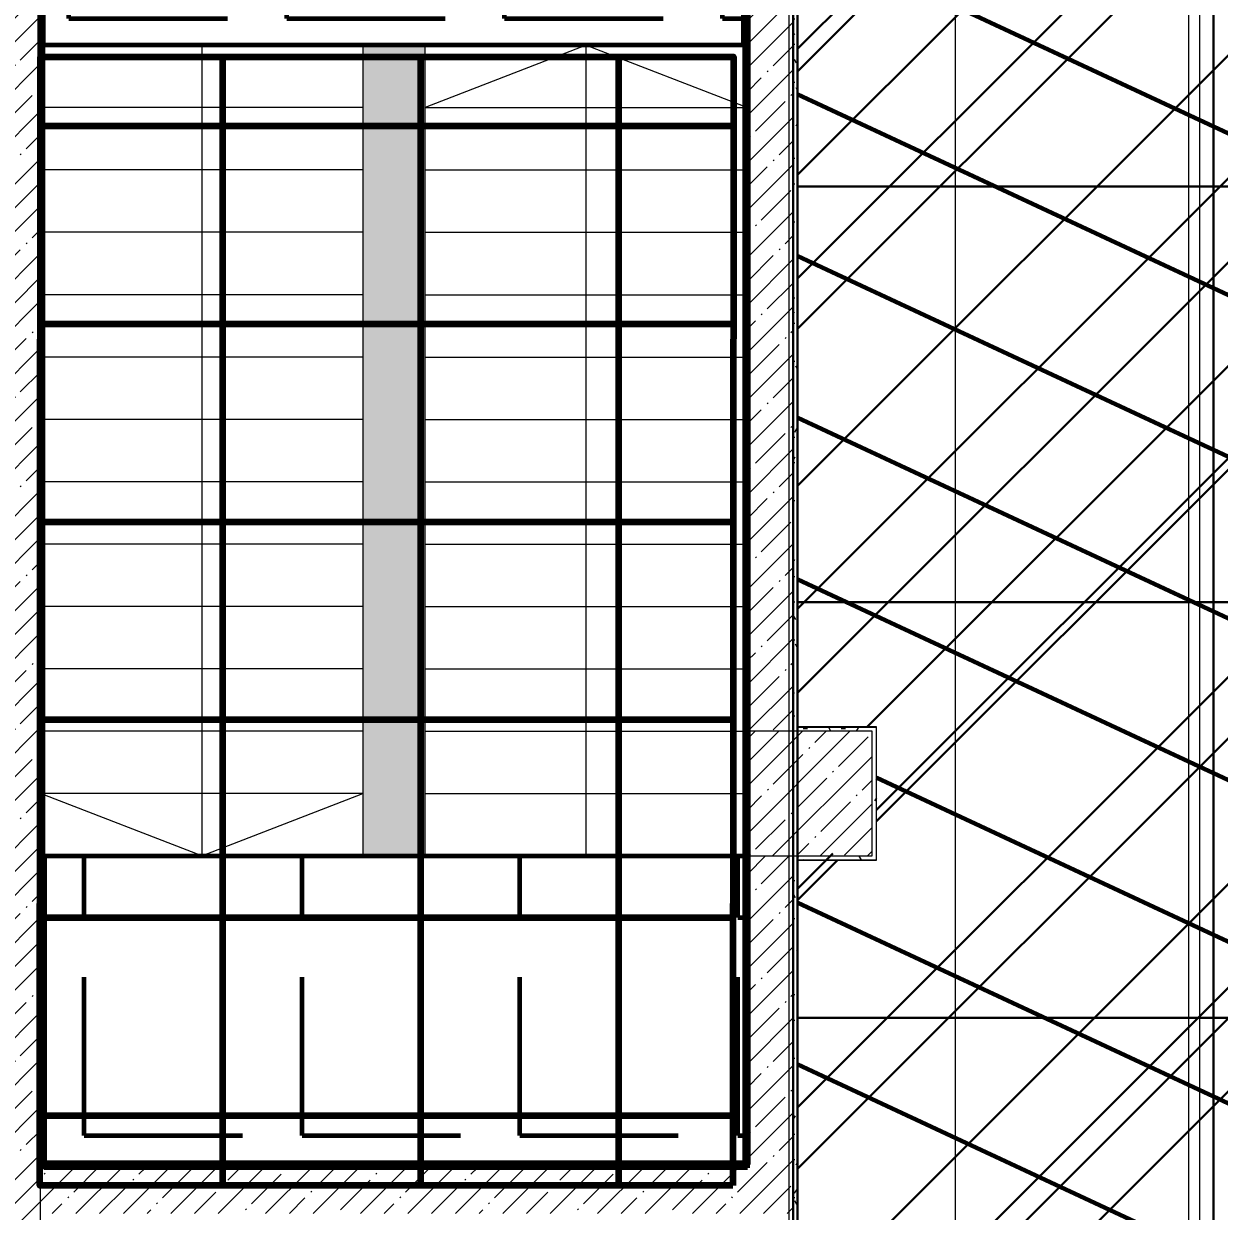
# Model space of a CAD drawing. Header units: millimetres. Extents: x -164500 to 426394, y -51911 to 102118.
# Drawn here: x 187452 to 193201, y 14990 to 20702 of the extents above; entities that cross this region are included whole.
import ezdxf

# ---------------------------------------------------------------- set-up
doc = ezdxf.new("R2010")
doc.units = ezdxf.units.MM
doc.linetypes.add('Осевая', pattern=[6350, 1270, -952.5, 3175, -952.5])
for name, color, linetype, lineweight in [('0) шлифовка', 5, 'Continuous', 60), ('336 лестницы', 150, 'Continuous', 120), ('374 ПК-4', 211, 'Continuous', 120), ('469 плитка КР10 лестницы', 130, 'Continuous', 60), ('474 плитка КР-1.1 лестницы', 150, 'Continuous', 60), ('5.1) Л-4  Линолеум спортзал', 140, 'Continuous', 30), ('5.3) Линолем обрезка', 100, 'Continuous', 30), ('7.6) НЗ Линолеум Спорт', 192, 'Continuous', 30), ('A-FLOR', 7, 'Continuous', 9), ('A-WALL', 7, 'Continuous', 5), ('I-WALL', 7, 'Continuous', 5), ('S-COLS', 7, 'Continuous', 9), ('S-COLS-1', 7, 'Continuous', 5), ('S-STRS', 7, 'Continuous', 9), ('S-STRS-ANNO', 7, 'Continuous', 5), ('Оси', 7, 'Continuous', 9), ('Оси-2', 7, 'Осевая', 9)]:
    doc.layers.add(name, color=color, linetype=linetype, lineweight=lineweight)
doc.layers.add('2) защита вин плитк', color=6, linetype='Continuous')
doc.layers.add('3.2.1) Нал-ой пол 4 вып', color=3, linetype='Continuous')
doc.layers.add('A-AREA-PATT-2', color=7, linetype='Continuous', lineweight=5, true_color=0xcde0ef, transparency=1)
doc.layers.add('A-WALL-1', color=9, linetype='Continuous', lineweight=5, true_color=0x808080)
doc.layers.add('A-WALL-FNSH-1', color=9, linetype='Continuous', lineweight=5, true_color=0x808080)
doc.styles.get("Standard").update_dxf_attribs({"font": 'ГОСТ тип А.ttf'})
doc.dimstyles.new('ISO-25', dxfattribs={"dimtxt": 2.5, "dimasz": 2.5, "dimexe": 1.25, "dimexo": 0.625, "dimtad": 1, "dimtxsty": 'Standard', "dimcen": 2.5, "dimadec": 0, "dimazin": 0, "dimtfac": 1, "dimtmove": 0, "dimatfit": 3, "dimfxl": 1, "dimarcsym": 0})
pattern_1 = [(45, (148772.12, -0.94), (-114.04925, 114.04925), []), (45, (148886.17, -0.94), (-114.04925, 114.04925), [201.612, -40.322, 6.706, -33.617])]
pattern_2 = [(0, (148772.123, -0.94), (243.84, 60.96), [20.117, -162.763, 20.117, -162.763, -975.36]), (0, (148772.123, -0.94), (243.84, 60.96), [-365.76, 20.117, -345.643, 20.117, -162.763, -426.72]), (0, (148772.123, -0.94), (243.84, 60.96), [-914.4, 20.117, -101.803, 20.117, -284.683]), (120, (148863.563, 29.54), (-174.71291, 180.691634), [20.117, -162.763, 20.117, -162.763, -975.36]), (120, (148863.563, 29.54), (-174.71291, 180.691634), [-365.76, 20.117, -345.643, 20.117, -162.763, -426.72]), (120, (148863.563, 29.54), (-174.71291, 180.691634), [-914.4, 20.117, -101.803, 20.117, -284.683]), (240, (148894.043, 151.46), (-69.12709, -241.651634), [20.117, -162.763, 20.117, -162.763, -975.36]), (240, (148894.043, 151.46), (-69.12709, -241.651634), [-365.76, 20.117, -345.643, 20.117, -162.763, -426.72]), (240, (148894.043, 151.46), (-69.12709, -241.651634), [-914.4, 20.117, -101.803, 20.117, -284.683])]
pattern_3 = [(45, (205553.1, 26879), (-1347.04, 1347.04), [])]

# ---------------------------------------------------------------- blocks, each defined once
blk = doc.blocks.new('BSC_Колонна _Прямоугольная - 600х600-V314-Объем проектирования 2 этажа')
at = {"layer": 'S-COLS-1'}
h = blk.add_hatch(dxfattribs=at)
h.set_pattern_fill('FP_67', color=256, style=0, pattern_type=2)
h.set_pattern_definition([(45, (-42460, -17000), (-114.04925, 114.04925), []), (45, (-42345.95, -17000), (-114.04925, 114.04925), [201.613, -40.323, 6.706, -33.617])])
h.paths.add_polyline_path([(-300, -300), (300, -300), (300, 300), (-300, 300), (-300, 3.3)])
for p, q in [((300, 300), (-300, 300)), ((-300, 300), (-300, -300)), ((300, -300), (300, 300)), ((-300, -300), (300, -300))]:
    blk.add_line(p, q, dxfattribs=at)
blk = doc.blocks.new('_Oblique')
at = {"color": 0, "linetype": 'ByBlock', "lineweight": -2}
blk.add_line((-0.5, -0.5), (0.5, 0.5), dxfattribs=at)
blk = doc.blocks.new('*D1710')
at = {"layer": '5.3) Линолем обрезка', "color": 0, "lineweight": -2, "transparency": 16777216}
for p, q in [((191532.7, 26899.1), (201952.4, 26899.1)), ((201951.1, 11899.1), (201951.1, 26899.1)), ((191532.7, 11899.1), (201952.4, 11899.1))]:
    blk.add_line(p, q, dxfattribs=at)
at = {"layer": 'Defpoints', "color": 0, "transparency": 16777216}
for p in [(191532.1, 26899.1), (201951.1, 26899.1), (191532.1, 11899.1)]:
    blk.add_point(p, dxfattribs=at)
at = {"layer": '5.3) Линолем обрезка', "color": 0, "lineweight": -2, "transparency": 16777216, "xscale": 600, "yscale": 600, "zscale": 600}
for p, rotation in [((201951.1, 26899.1), 90), ((201951.1, 11899.1), 270)]:
    blk.add_blockref('_Oblique', p, dxfattribs=dict(at, rotation=rotation))
at = {"layer": '5.3) Линолем обрезка', "color": 0, "transparency": 16777216, "insert": (201650.5, 19399.1), "char_height": 600, "attachment_point": 5, "rotation": 90}
blk.add_mtext('15000', dxfattribs=at)
blk = doc.blocks.new('*U1715')
at = {"layer": '5.3) Линолем обрезка'}
blk.add_lwpolyline([(-10250, 0), (10250, 0)], dxfattribs=at)
blk = doc.blocks.new('*U1716')
at = {"layer": '5.3) Линолем обрезка', "color": 0, "linetype": 'ByBlock', "lineweight": -2, "transparency": 16777216}
for p in [(0, 8000), (0, 6000), (0, 4000)]:
    blk.add_blockref('*U1715', p, dxfattribs=at)

msp = doc.modelspace()

# ---------------------------------------------------------------- hatches: boundary and pattern name
at = {"layer": '0) шлифовка', "true_color": 0x2776bb}
h = msp.add_hatch(dxfattribs=at)
h.set_pattern_fill('ANSI31', color=152, scale=222, angle=110)
h.set_pattern_definition([(155, (205553.1, 26879), (-297.882, -638.81), [])])
h.paths.add_polyline_path([(215311.123, 26479), (214911.123, 26479), (209553.123, 26479), (208932.123, 26479), (208911.623, 26479), (208911.123, 26479), (203552.123, 26479), (203532.123, 26479), (202911.123, 26479), (197553.41, 26479), (196911.123, 26479), (191553.123, 26480), (191553.123, 26479), (191173.123, 26479), (191173.123, 23321), (191553.123, 23321), (191553.123, 22679), (191173.123, 22679), (191173.123, 17321), (191553.123, 17321), (191553.123, 16679), (191173.123, 16679), (191173.123, 12321), (191553.123, 12321), (191553.123, 11921), (194007.836, 11921), (196911.123, 11921), (196911.123, 12321), (197553.123, 12321), (197553.123, 11921), (202911.123, 11921), (202911.123, 12321), (203553.123, 12321), (203553.123, 11921), (208911.123, 11921), (208911.123, 12321), (209553.123, 12321), (209553.123, 11921), (214911.123, 11921), (214911.123, 12321), (215311.123, 12321), (215311.123, 15175), (215311.123, 16679), (214911.123, 16679), (214911.123, 17321), (215311.123, 17321), (215311.123, 22679), (214911.123, 22679), (214911.123, 23321), (215311.123, 23321), (215311.123, 24050)])
at = {"layer": '2) защита вин плитк'}
h = msp.add_hatch(dxfattribs=at)
h.set_pattern_fill('ANSI31', color=256, scale=600)
h.set_pattern_definition(pattern_3)
h.paths.add_polyline_path([(215311.123, 26479), (214911.123, 26479), (209553.123, 26479), (208932.123, 26479), (208911.623, 26479), (208911.123, 26479), (203552.123, 26479), (203532.123, 26479), (202911.123, 26479), (197553.41, 26479), (196911.123, 26479), (191553.123, 26480), (191553.123, 26479), (191173.123, 26479), (191173.123, 23321), (191553.123, 23321), (191553.123, 22679), (191173.123, 22679), (191173.123, 17321), (191553.123, 17321), (191553.123, 16679), (191173.123, 16679), (191173.123, 12321), (191553.123, 12321), (191553.123, 11921), (194007.836, 11921), (196911.123, 11921), (196911.123, 12321), (197553.123, 12321), (197553.123, 11921), (202911.123, 11921), (202911.123, 12321), (203553.123, 12321), (203553.123, 11921), (208911.123, 11921), (208911.123, 12321), (209553.123, 12321), (209553.123, 11921), (214911.123, 11921), (214911.123, 12321), (215311.123, 12321), (215311.123, 15175), (215311.123, 16679), (214911.123, 16679), (214911.123, 17321), (215311.123, 17321), (215311.123, 22679), (214911.123, 22679), (214911.123, 23321), (215311.123, 23321), (215311.123, 24050)])
at = {"layer": '3.2.1) Нал-ой пол 4 вып'}
h = msp.add_hatch(dxfattribs=at)
h.set_pattern_fill('ANSI31', color=256, scale=600)
h.set_pattern_definition(pattern_3)
h.paths.add_polyline_path([(215311.123, 26479), (214911.123, 26479), (209553.123, 26479), (208932.123, 26479), (208911.623, 26479), (208911.123, 26479), (203552.123, 26479), (203532.123, 26479), (202911.123, 26479), (197553.41, 26479), (196911.123, 26479), (191553.123, 26480), (191553.123, 26479), (191173.123, 26479), (191173.123, 23321), (191553.123, 23321), (191553.123, 22679), (191173.123, 22679), (191173.123, 17321), (191553.123, 17321), (191553.123, 16679), (191173.123, 16679), (191173.123, 12321), (191553.123, 12321), (191553.123, 11921), (194007.836, 11921), (196911.123, 11921), (196911.123, 12321), (197553.123, 12321), (197553.123, 11921), (202911.123, 11921), (202911.123, 12321), (203553.123, 12321), (203553.123, 11921), (208911.123, 11921), (208911.123, 12321), (209553.123, 12321), (209553.123, 11921), (214911.123, 11921), (214911.123, 12321), (215311.123, 12321), (215311.123, 15175), (215311.123, 16679), (214911.123, 16679), (214911.123, 17321), (215311.123, 17321), (215311.123, 22679), (214911.123, 22679), (214911.123, 23321), (215311.123, 23321), (215311.123, 24050)])
at = {"layer": '336 лестницы'}
h = msp.add_hatch(dxfattribs=at)
h.set_pattern_fill('ANSI37', color=256, scale=300, angle=45)
h.set_pattern_definition([(90, (205553.1, 26879), (-952.5, 0), []), (180, (205553.1, 26879), (-6e-14, -952.5), [])])
h.paths.add_polyline_path([(190862.044, 15114.319), (187528.77, 15114.319), (187532.123, 20542.834), (190865.397, 20542.834)])
at = {"layer": '469 плитка КР10 лестницы'}
h = msp.add_hatch(dxfattribs=at)
h.set_pattern_fill('ANGLE', color=256, scale=150)
h.set_pattern_definition([(0, (354260.5, 27014.1), (0, 1047.75), [762, -285.75]), (90, (354260.5, 27014.1), (-1047.75, 6e-14), [762, -285.75])])
h.paths.add_polyline_path([(187544.171, 23422.491), (190911.123, 23422.491), (190911.123, 20599.059), (187544.171, 20599.059)])
at = {"layer": '474 плитка КР-1.1 лестницы'}
h = msp.add_hatch(dxfattribs=at)
h.set_pattern_fill('ANGLE', color=256, scale=150)
h.set_pattern_definition([(0, (205553.1, 26879), (0, 1047.75), [762, -285.75]), (90, (205553.1, 26879), (-1047.75, 6e-14), [762, -285.75])])
h.paths.add_polyline_path([(190932.123, 15199.059), (187553.123, 15199.059), (187553.123, 16699.059), (190932.123, 16699.059)])
at = {"layer": '5.1) Л-4  Линолеум спортзал'}
h = msp.add_hatch(dxfattribs=at)
h.set_pattern_fill('ANSI31', color=256, scale=300)
h.set_pattern_definition([(45, (205553.1, 26879), (-673.52, 673.52), [])])
h.paths.add_polyline_path([(215311.123, 26510.116), (214911.123, 26478.058), (214911.123, 26878.058), (209553.123, 26878.058), (209553.123, 26479.058), (208932.123, 26510.116), (208911.623, 26510.116), (208911.123, 26878.058), (203552.123, 26878.058), (203532.123, 26510.116), (202932.123, 26499.059), (202911.123, 26878.058), (197553.41, 26878.058), (197553.41, 26499.059), (196911.123, 26478.059), (196911.123, 26877.558), (191553.123, 26878.558), (191553.123, 26510.116), (191173.123, 26510.116), (191173.123, 23352.116), (191553.123, 23352.116), (191553.123, 22710.116), (191173.123, 22710.116), (191173.123, 17352.116), (191553.123, 17352.116), (191553.123, 16710.116), (191173.123, 16710.116), (191173.123, 12352.116), (191553.123, 12352.116), (191553.123, 11952.116), (194007.836, 11952.116), (196911.123, 11952.116), (196911.123, 12352.116), (197553.123, 12352.116), (197553.123, 11952.116), (202911.123, 11952.116), (202911.123, 12352.116), (203553.123, 12352.116), (203553.123, 11952.116), (208911.123, 11952.116), (208911.123, 12352.116), (209553.123, 12352.116), (209553.123, 11952.116), (214911.123, 11952.116), (214911.123, 12352.116), (215311.123, 12352.116), (215311.123, 15206.116), (215311.123, 16710.116), (214911.123, 16710.116), (214911.123, 17352.116), (215311.123, 17352.116), (215311.123, 22710.116), (214911.123, 22710.116), (214911.123, 23352.116), (215311.123, 23352.116), (215311.123, 24081.116)])
at = {"layer": '5.3) Линолем обрезка', "transparency": 33554646}
h = msp.add_hatch(dxfattribs=at)
h.set_pattern_fill('ANSI31', color=5, scale=222)
h.set_pattern_definition([(45, (205553.1, 26879), (-498.404, 498.404), [])])
h.paths.add_polyline_path([(211673.123, 13920.058), (191173.123, 13920.058), (191173.123, 12320.058), (191553.123, 12320.058), (191553.123, 11920.058), (196911.123, 11920.058), (196911.123, 12320.058), (197553.123, 12320.058), (197553.123, 11920.058), (202911.123, 11920.058), (202911.123, 12320.058), (203553.123, 12320.058), (203553.123, 11920.058), (208911.123, 11920.058), (208911.123, 12320.058), (209553.123, 12320.058), (209553.123, 11920.058), (211673.123, 11920.058)])
h.paths.add_polyline_path([(211673.123, 15920.058), (191173.123, 15920.058), (191173.123, 13920.058), (211673.123, 13920.058)])
h.paths.add_polyline_path([(211673.123, 17920.058), (191173.123, 17920.058), (191173.123, 17320.058), (191553.123, 17320.058), (191553.123, 16678.058), (191173.123, 16678.058), (191173.123, 15920.058), (211673.123, 15920.058)])
h.paths.add_polyline_path([(211673.123, 19920.058), (191173.123, 19920.058), (191173.123, 17920.058), (211673.123, 17920.058)])
h.paths.add_polyline_path([(211673.123, 21920.058), (191173.123, 21920.058), (191173.123, 19920.058), (211673.123, 19920.058)])
h.paths.add_polyline_path([(211673.123, 23920.058), (191173.123, 23920.058), (191173.123, 23320.058), (191553.123, 23320.058), (191553.123, 22678.059), (191173.123, 22678.059), (191173.123, 21920.058), (211673.123, 21920.058)])
h.paths.add_polyline_path([(211673.123, 25920.058), (191173.123, 25920.058), (191173.123, 23920.058), (211673.123, 23920.058)])
h.paths.add_polyline_path([(211673.123, 26878.058), (209553.123, 26878.058), (209553.123, 26528.058), (209553.123, 26478.058), (208932.123, 26478.058), (208912.123, 26478.058), (208911.123, 26478.058), (208911.123, 26479.058), (208911.123, 26499.058), (208911.123, 26878.058), (203553.123, 26878.058), (203553.123, 26499.059), (203553.123, 26479.059), (203553.123, 26478.059), (203532.123, 26478.059), (202911.123, 26478.059), (202911.123, 26528.059), (202911.123, 26878.058), (197553.41, 26878.058), (197553.41, 26528.059), (197553.41, 26478.059), (196911.123, 26478.059), (196911.123, 26878.058), (191553.123, 26878.058), (191553.123, 26478.058), (191173.123, 26478.058), (191173.123, 25920.058), (211673.123, 25920.058)])
at = {"layer": '7.6) НЗ Линолеум Спорт'}
h = msp.add_hatch(dxfattribs=at)
h.set_pattern_fill('ANSI31', color=256, scale=333)
h.set_pattern_definition([(45, (205553.1, 26879), (-747.606, 747.606), [])])
h.paths.add_polyline_path([(215311.123, 26479), (214911.123, 26479), (209553.123, 26479), (208932.123, 26479), (208911.623, 26479), (208911.123, 26479), (203552.123, 26479), (203532.123, 26479), (202911.123, 26479), (197553.41, 26479), (196911.123, 26479), (191553.123, 26480), (191553.123, 26479), (191173.123, 26479), (191173.123, 23321), (191553.123, 23321), (191553.123, 22679), (191173.123, 22679), (191173.123, 17321), (191553.123, 17321), (191553.123, 16679), (191173.123, 16679), (191173.123, 12321), (191553.123, 12321), (191553.123, 11921), (194007.836, 11921), (196911.123, 11921), (196911.123, 12321), (197553.123, 12321), (197553.123, 11921), (202911.123, 11921), (202911.123, 12321), (203553.123, 12321), (203553.123, 11921), (208911.123, 11921), (208911.123, 12321), (209553.123, 12321), (209553.123, 11921), (214911.123, 11921), (214911.123, 12321), (215311.123, 12321), (215311.123, 15175), (215311.123, 16679), (214911.123, 16679), (214911.123, 17321), (215311.123, 17321), (215311.123, 22679), (214911.123, 22679), (214911.123, 23321), (215311.123, 23321), (215311.123, 24050)])
at = {"layer": 'A-AREA-PATT-2'}
h = msp.add_hatch(color=256, dxfattribs=at)
h.paths.add_polyline_path([(189382.123, 16699.059), (189382.123, 20599.059), (189082.123, 20599.059), (189082.123, 16699.059)])
h.paths.add_polyline_path([(187552.123, 20599.059), (187552.123, 20606.559), (187542.123, 20606.559), (187542.123, 20599.059), (187549.055, 20599.059)])
at = {"layer": 'I-WALL'}
h = msp.add_hatch(dxfattribs=at)
h.set_pattern_fill('FP_1', color=256, style=0, pattern_type=2)
h.set_pattern_definition(pattern_1)
h.paths.add_polyline_path([(187312.123, 10449.058), (187532.123, 10449.059), (187532.123, 12124.059), (187312.123, 12124.059), (187312.123, 10679.059)])
h.paths.add_polyline_path([(187532.123, 13524.059), (187532.123, 21574.059), (187312.123, 21574.059), (187312.123, 13524.059), (187527.655, 13524.059)])
h.paths.add_polyline_path([(187523.675, 22974.059), (187532.123, 22974.059), (187532.123, 23399.059), (187422.883, 23399.059), (187312.123, 23419.337), (187312.123, 22974.059), (187482.123, 22974.059)])
h = msp.add_hatch(dxfattribs=at)
h.set_pattern_fill('FP_191', color=256, style=0, pattern_type=2)
h.set_pattern_definition(pattern_2)
h.paths.add_polyline_path([(187552.123, 15199.059), (187552.123, 21574.059), (187540.123, 21574.059), (187540.123, 21519.059), (187532.123, 21519.059), (187532.123, 15199.059)])
h.paths.add_polyline_path([(187540.123, 22974.059), (187552.123, 22974.059), (187552.123, 23378.059), (187532.123, 23378.67), (187532.123, 23029.059), (187540.123, 23029.059), (187540.123, 22982.059)])
h = msp.add_hatch(dxfattribs=at)
h.set_pattern_fill('FP_191', color=256, style=0, pattern_type=2)
h.set_pattern_definition(pattern_2)
h.paths.add_polyline_path([(190932.123, 15219.059), (190932.123, 23379.059), (190912.123, 23378.059), (190912.123, 15219.059)])
h = msp.add_hatch(dxfattribs=at)
h.set_pattern_fill('FP_1', color=256, style=0, pattern_type=2)
h.set_pattern_definition(pattern_1)
h.paths.add_polyline_path([(190932.123, 17299.058), (191152.123, 17299.058), (191152.049, 22699.059), (190932.123, 22699.059), (190932.123, 19053.468)])
h = msp.add_hatch(dxfattribs=at)
h.set_pattern_fill('FP_191', color=256, style=0, pattern_type=2)
h.set_pattern_definition(pattern_2)
h.paths.add_polyline_path([(191152.123, 17299.058), (191172.123, 17299.058), (191172.123, 17319.058)])
h.paths.add_polyline_path([(191152.123, 17299.058), (191172.123, 17320.058), (191172.123, 22678.059), (191152.123, 22679.059), (191152.123, 19053.468)])
h = msp.add_hatch(dxfattribs=at)
h.set_pattern_fill('FP_191', color=256, style=0, pattern_type=2)
h.set_pattern_definition(pattern_2)
h.paths.add_polyline_path([(191525.533, 17299.058), (191532.123, 17299.058), (191530.716, 17319.058), (191172.123, 17319.058), (191172.123, 17299.058)])
h = msp.add_hatch(dxfattribs=at)
h.set_pattern_fill('FP_191', color=256, style=0, pattern_type=2)
h.set_pattern_definition(pattern_2)
h.paths.add_polyline_path([(191532.123, 16679.058), (191552.123, 16679.058), (191552.123, 17319.058), (191532.123, 17319.058), (191532.123, 16699.058)])
h = msp.add_hatch(dxfattribs=at)
h.set_pattern_fill('FP_1', color=256, style=0, pattern_type=2)
h.set_pattern_definition(pattern_1)
h.paths.add_polyline_path([(190932.123, 15199.059), (191152.123, 15199.059), (191152.123, 16699.058), (190932.123, 16699.058)])
h = msp.add_hatch(dxfattribs=at)
h.set_pattern_fill('FP_191', color=256, style=0, pattern_type=2)
h.set_pattern_definition(pattern_2)
h.paths.add_polyline_path([(191152.123, 16679.058), (191172.123, 16679.058), (191152.123, 16699.058)])
h.paths.add_polyline_path([(191531.478, 16679.058), (191532.123, 16679.058), (191532.123, 16699.058), (191152.123, 16699.058), (191173.123, 16679.058), (191525.533, 16679.058)])
h = msp.add_hatch(dxfattribs=at)
h.set_pattern_fill('FP_191', color=256, style=0, pattern_type=2)
h.set_pattern_definition(pattern_2)
h.paths.add_polyline_path([(191152.123, 12299.058), (191172.123, 12299.058), (191172.123, 12319.058)])
h.paths.add_polyline_path([(191152.123, 12299.058), (191172.123, 12320.058), (191172.123, 16679.058), (191152.123, 16679.058), (191152.123, 12332.073)])
h = msp.add_hatch(dxfattribs=at)
h.set_pattern_fill('FP_1', color=256, style=0, pattern_type=2)
h.set_pattern_definition(pattern_1)
h.paths.add_polyline_path([(191152.123, 14979.059), (191152.123, 15199.059), (187532.123, 15199.059), (187532.123, 14979.059), (190932.123, 14979.059)])
h = msp.add_hatch(dxfattribs=at)
h.set_pattern_fill('FP_191', color=256, style=0, pattern_type=2)
h.set_pattern_definition(pattern_2)
h.paths.add_polyline_path([(189012.123, 15199.059), (190932.123, 15199.059), (190911.123, 15219.059), (187552.123, 15218.413), (187552.123, 15199.059), (188634.595, 15199.059)])
h.paths.add_polyline_path([(190932.123, 15199.059), (190932.123, 15219.059), (190912.123, 15219.059)])

# ---------------------------------------------------------------- linework, layer by layer
at = {"layer": '336 лестницы'}
msp.add_lwpolyline([(190862.044, 15114.319), (187528.77, 15114.319), (187532.123, 20542.834), (190865.397, 20542.834)], close=True, dxfattribs=at)
at = {"layer": '374 ПК-4'}
msp.add_lwpolyline([(187532.123, 21674.059), (187532.123, 15219.059), (190932.123, 15219.059), (190932.123, 23399.059), (187532.123, 23399.059), (187532.123, 22874.059)], dxfattribs=at)
at = {"layer": '469 плитка КР10 лестницы'}
msp.add_lwpolyline([(187544.171, 23422.491), (190911.123, 23422.491), (190911.123, 20599.059), (187544.171, 20599.059)], close=True, dxfattribs=at)
at = {"layer": '474 плитка КР-1.1 лестницы'}
msp.add_lwpolyline([(190932.123, 15199.059), (187553.123, 15199.059), (187553.123, 16699.059), (190932.123, 16699.059)], close=True, dxfattribs=at)
at = {"layer": '5.3) Линолем обрезка'}
msp.add_lwpolyline([(191152.123, 11899.058), (215332.123, 11899.058), (215332.123, 26878.058), (191152.123, 26878.058)], close=True, dxfattribs=at)
at = {"layer": '7.6) НЗ Линолеум Спорт'}
for points in [[(191173.123, 11920.058), (193173.123, 11920.058), (193173.123, 29981.794), (191173.123, 29981.794)], [(193173.123, 11920.058), (195173.123, 11920.058), (195173.123, 29981.794), (193173.123, 29981.794)]]:
    msp.add_lwpolyline(points, close=True, dxfattribs=at)
at = {"layer": 'A-FLOR'}
for p, q in [((193055.75, 13824.384), (193055.75, 24981.277)), ((193055.75, 13823.443), (193055.75, 24980.336)), ((193105.75, 24931.277), (193105.75, 13874.384)), ((193105.75, 24930.336), (193105.75, 13873.443))]:
    msp.add_line(p, q, dxfattribs=at)
at = {"layer": 'A-WALL'}
for p, q in [((190912.123, 15219.059), (190912.123, 23378.059)), ((191152.123, 22699.059), (191152.123, 17299.058)), ((187532.123, 15219.059), (187532.123, 21519.059)), ((191172.123, 17319.058), (191532.123, 17319.058)), ((191172.123, 16679.058), (191172.123, 12319.058))]:
    msp.add_line(p, q, dxfattribs=at)
at = {"layer": 'A-WALL-1'}
for p, q in [((190932.123, 22699.059), (190932.123, 17299.058)), ((187552.123, 15199.059), (187552.123, 21574.059)), ((191172.123, 17319.058), (191172.123, 17320.058)), ((191552.123, 16679.058), (191552.123, 17319.058)), ((190932.123, 16699.058), (190932.123, 15199.059)), ((191152.123, 16699.058), (191152.123, 12299.058)), ((191172.123, 16679.058), (191173.123, 16679.058)), ((190911.123, 15219.059), (187532.123, 15219.059)), ((187552.123, 15199.059), (190932.123, 15199.059))]:
    msp.add_line(p, q, dxfattribs=at)
at = {"layer": 'A-WALL-FNSH-1'}
for p, q in [((190911.123, 23378.059), (190911.123, 15219.059)), ((191172.123, 22679.059), (191172.123, 17320.058)), ((191173.123, 17320.058), (191173.123, 22679.059)), ((187553.123, 15219.559), (187553.123, 20599.059)), ((191553.123, 17320.058), (191173.123, 17320.058)), ((191532.123, 17319.058), (191552.123, 17319.058)), ((191553.123, 16678.058), (191553.123, 17320.058)), ((191552.123, 16679.058), (191173.123, 16679.058)), ((191173.123, 12320.058), (191173.123, 16678.058)), ((191173.123, 16678.058), (191553.123, 16678.058)), ((187552.123, 15219.559), (187553.123, 15219.559))]:
    msp.add_line(p, q, dxfattribs=at)
at = {"layer": 'I-WALL'}
for p, q in [((187553.123, 21574.059), (187553.123, 20599.059)), ((187553.123, 20606.559), (187552.123, 20606.559)), ((187552.123, 20599.059), (187553.123, 20599.059)), ((190911.123, 16619.469), (190912.123, 16619.469)), ((187532.123, 15219.059), (187532.123, 15199.059)), ((187532.123, 15199.059), (187552.123, 15199.059)), ((190911.123, 15219.059), (190912.123, 15219.059))]:
    msp.add_line(p, q, dxfattribs=at)
at = {"layer": 'S-STRS'}
for p, q in [((187552.123, 20599.059), (189382.123, 20599.059)), ((189082.123, 20599.059), (189082.123, 20299.059)), ((189382.123, 20599.059), (190912.123, 20599.059)), ((189382.123, 20299.059), (189382.123, 20599.059)), ((189382.123, 20599.059), (190912.123, 20599.059)), ((189082.123, 20299.059), (187552.123, 20299.059)), ((189082.123, 20299.059), (187552.123, 20299.059)), ((189082.123, 20299.059), (189082.123, 19999.059)), ((189382.123, 19999.059), (189382.123, 20299.059)), ((189382.123, 20299.059), (190912.123, 20299.059)), ((189382.123, 20299.059), (190912.123, 20299.059)), ((189082.123, 19999.059), (187552.123, 19999.059)), ((189082.123, 19999.059), (187552.123, 19999.059)), ((189082.123, 19999.059), (189082.123, 19699.059)), ((189382.123, 19699.059), (189382.123, 19999.059)), ((189382.123, 19999.059), (190912.123, 19999.059)), ((189382.123, 19999.059), (190912.123, 19999.059)), ((189082.123, 19699.059), (187552.123, 19699.059)), ((189082.123, 19699.059), (187552.123, 19699.059)), ((189082.123, 19699.059), (189082.123, 19399.059)), ((189382.123, 19399.059), (189382.123, 19699.059)), ((189382.123, 19699.059), (190912.123, 19699.059)), ((189382.123, 19699.059), (190912.123, 19699.059)), ((189082.123, 19399.059), (187552.123, 19399.059)), ((189082.123, 19399.059), (187552.123, 19399.059)), ((189082.123, 19399.059), (189082.123, 19099.059)), ((189382.123, 19099.059), (189382.123, 19399.059)), ((189382.123, 19399.059), (190912.123, 19399.059)), ((189382.123, 19399.059), (190912.123, 19399.059)), ((189082.123, 19099.059), (187552.123, 19099.059)), ((189082.123, 19099.059), (187552.123, 19099.059)), ((189082.123, 19099.059), (189082.123, 18799.059)), ((189382.123, 18799.059), (189382.123, 19099.059)), ((189382.123, 19099.059), (190912.123, 19099.059)), ((189382.123, 19099.059), (190912.123, 19099.059)), ((189082.123, 18799.059), (187552.123, 18799.059)), ((189082.123, 18799.059), (187552.123, 18799.059)), ((189082.123, 18799.059), (189082.123, 18499.059)), ((189382.123, 18499.059), (189382.123, 18799.059)), ((189382.123, 18799.059), (190912.123, 18799.059)), ((189382.123, 18799.059), (190912.123, 18799.059)), ((189082.123, 18499.059), (187552.123, 18499.059)), ((189082.123, 18499.059), (187552.123, 18499.059)), ((189082.123, 18499.059), (189082.123, 18199.059)), ((189382.123, 18199.059), (189382.123, 18499.059)), ((189382.123, 18499.059), (190912.123, 18499.059)), ((189382.123, 18499.059), (190912.123, 18499.059)), ((189082.123, 18199.059), (187552.123, 18199.059)), ((189082.123, 18199.059), (187552.123, 18199.059)), ((189082.123, 18199.059), (189082.123, 17899.059)), ((189382.123, 17899.059), (189382.123, 18199.059)), ((189382.123, 18199.059), (190912.123, 18199.059)), ((189382.123, 18199.059), (190912.123, 18199.059)), ((189082.123, 17899.059), (187552.123, 17899.059)), ((189082.123, 17899.059), (187552.123, 17899.059)), ((189082.123, 17899.059), (189082.123, 17599.059)), ((189382.123, 17599.059), (189382.123, 17899.059)), ((189382.123, 17899.059), (190912.123, 17899.059)), ((189382.123, 17899.059), (190912.123, 17899.059)), ((189082.123, 17599.059), (187552.123, 17599.059)), ((189082.123, 17599.059), (187552.123, 17599.059)), ((189082.123, 17599.059), (189082.123, 17299.059)), ((189382.123, 17299.059), (189382.123, 17599.059)), ((189382.123, 17599.059), (190912.123, 17599.059)), ((189382.123, 17599.059), (190912.123, 17599.059)), ((189082.123, 17299.059), (187552.123, 17299.059)), ((189082.123, 17299.059), (187552.123, 17299.059)), ((189082.123, 17299.059), (189082.123, 16999.059)), ((189382.123, 16999.059), (189382.123, 17299.059)), ((189382.123, 17299.059), (190912.123, 17299.059)), ((189382.123, 17299.059), (190912.123, 17299.059)), ((189082.123, 16999.059), (187552.123, 16999.059)), ((189082.123, 16999.059), (187552.123, 16999.059)), ((189082.123, 16999.059), (189082.123, 16699.059)), ((189382.123, 16699.059), (189382.123, 16999.059)), ((189382.123, 16999.059), (190912.123, 16999.059)), ((189382.123, 16999.059), (190912.123, 16999.059)), ((189082.123, 16699.059), (187552.123, 16699.059)), ((189082.123, 16699.059), (187552.123, 16699.059)), ((189382.123, 16699.059), (189082.123, 16699.059)), ((189382.123, 16699.059), (190912.123, 16699.059)), ((189382.123, 16699.059), (190912.123, 16699.059))]:
    msp.add_line(p, q, dxfattribs=at)
at = {"layer": 'S-STRS-ANNO'}
for p, q in [((188307.123, 20599.059), (188307.123, 20299.059)), ((190157.123, 20599.059), (189382.123, 20299.059)), ((190157.123, 20299.059), (190157.123, 20599.059)), ((190157.123, 20599.059), (190912.123, 20306.8)), ((188307.123, 20299.059), (188307.123, 19999.059)), ((190157.123, 19999.059), (190157.123, 20299.059)), ((188307.123, 19999.059), (188307.123, 19699.059)), ((190157.123, 19699.059), (190157.123, 19999.059)), ((188307.123, 19699.059), (188307.123, 19399.059)), ((190157.123, 19399.059), (190157.123, 19699.059)), ((188307.123, 19399.059), (188307.123, 19099.059)), ((190157.123, 19099.059), (190157.123, 19399.059)), ((188307.123, 19099.059), (188307.123, 18799.059)), ((190157.123, 18799.059), (190157.123, 19099.059)), ((188307.123, 18799.059), (188307.123, 18499.059)), ((190157.123, 18499.059), (190157.123, 18799.059)), ((188307.123, 18499.059), (188307.123, 18199.059)), ((190157.123, 18199.059), (190157.123, 18499.059)), ((188307.123, 18199.059), (188307.123, 17899.059)), ((190157.123, 17899.059), (190157.123, 18199.059)), ((188307.123, 17899.059), (188307.123, 17599.059)), ((190157.123, 17599.059), (190157.123, 17899.059)), ((188307.123, 17599.059), (188307.123, 17299.059)), ((190157.123, 17299.059), (190157.123, 17599.059)), ((188307.123, 17299.059), (188307.123, 16999.059)), ((190157.123, 16999.059), (190157.123, 17299.059)), ((188307.123, 16699.059), (187552.123, 16991.317)), ((188307.123, 16999.059), (188307.123, 16699.059)), ((188307.123, 16699.059), (189082.123, 16999.059)), ((190157.123, 16699.059), (190157.123, 16999.059))]:
    msp.add_line(p, q, dxfattribs=at)
at = {"layer": 'Оси'}
msp.add_line((191932.123, 4325.264), (191932.123, 22398.071), dxfattribs=at)
for points in [[(191132.123, -1907.2), (191132.123, 3092.8), (191132.123, 22397.13), (191132.123, 27397.13)], [(192357.873, -1907.2), (192357.873, -1203.334), (191932.123, -675.678), (191932.123, 4324.322), (191932.123, 22397.13), (191932.123, 27397.13)], [(188186.481, -1907.2), (188186.481, -1203.334), (187532.123, -675.678), (187532.123, 4324.322), (187532.123, 10199.059), (187532.123, 15199.059)]]:
    msp.add_lwpolyline(points, dxfattribs=at)
at = {"layer": 'Оси-2'}
msp.add_line((191132.123, 3093.741), (191132.123, 22398.071), dxfattribs=at)

# ---------------------------------------------------------------- block references
at = {"layer": '5.3) Линолем обрезка'}
msp.add_blockref('*U1716', (201423.123, 11920.058), dxfattribs=at)
at = {"layer": 'S-COLS'}
msp.add_blockref('BSC_Колонна _Прямоугольная - 600х600-V314-Объем проектирования 2 этажа', (191232.123, 16999.058), dxfattribs=at)

# ---------------------------------------------------------------- dimensions: what is measured, and where the dimension line sits
at = {"layer": '5.3) Линолем обрезка', "color": 250}
dim = msp.add_linear_dim(base=(201951.103, 26899.058), p1=(191532.123, 11899.058), p2=(191532.123, 26899.058), angle=90, dimstyle='ISO-25', override={"dimtxt": 600, "dimasz": 600, "dimblk1": 'Oblique', "dimblk2": 'Oblique', "dimsah": 1}, dxfattribs=at)
dim.commit()
dim.dimension.update_dxf_attribs({"geometry": '*D1710', "text_midpoint": (201650.478, 19399.058)})

doc.saveas('drawing.dxf')
